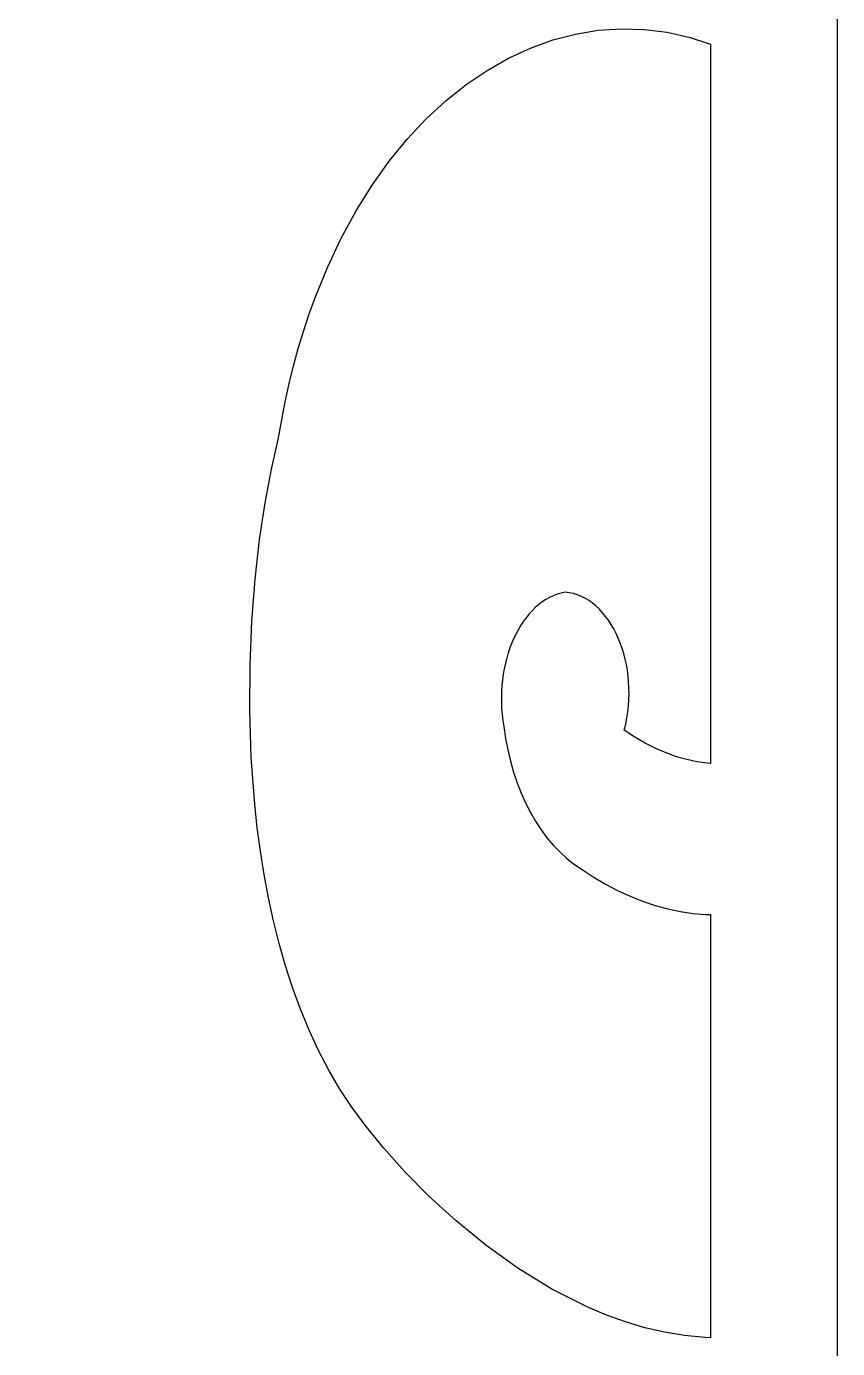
# Model space of a CAD drawing. Header units: centimetres. Extents: x -9.1 to 5.1, y -12.3 to 13.3.
# Drawn here: x 4.09 to 5.091, y 3.724 to 5.354 of the extents above; entities that cross this region are included whole.
import ezdxf

# ---------------------------------------------------------------- set-up
doc = ezdxf.new("R2010")
doc.units = ezdxf.units.CM
doc.header["$MEASUREMENT"] = 0
doc.layers.add('layer 1', color=7, linetype='Continuous')

msp = doc.modelspace()

# ---------------------------------------------------------------- linework, layer by layer
at = {"layer": 'layer 1', "color": 177}
for points, knots in [([(5.08841, 0.68839), (5.08841, 0.68839), (-9.09402, 0.68839), (-9.09402, 0.68839), (-9.09402, 0.68839), (-9.09402, 0.68839), (-9.09402, 13.34418), (-9.09402, 13.34418), (-9.09402, 13.34418), (-9.09402, 13.34418), (5.0911, 13.34418), (5.0911, 13.34418), (5.0911, 13.34418), (5.0911, 13.34418), (5.0911, 0.68839), (5.0911, 0.68839), (5.0911, 0.68839), (5.0911, 0.68839), (5.08841, 0.68839), (5.08841, 0.68839)], [0, 0, 0, 0, 0.1666667, 0.1666667, 0.1666667, 0.1666667, 0.3333333, 0.3333333, 0.3333333, 0.3333333, 0.5, 0.5, 0.5, 0.5, 0.6666667, 0.6666667, 0.6666667, 0.6666667, 1, 1, 1, 1]), ([(4.93436, 3.73731), (4.93436, 3.73731), (4.93436, 4.25887), (4.93436, 4.25887), (4.93436, 4.25887), (4.93436, 4.25887), (4.92854, 4.25906), (4.92854, 4.25906), (4.92854, 4.25906), (4.92854, 4.25906), (4.9129, 4.26047), (4.9129, 4.26047), (4.9129, 4.26047), (4.9129, 4.26047), (4.89723, 4.26281), (4.89723, 4.26281), (4.89723, 4.26281), (4.89723, 4.26281), (4.88164, 4.26609), (4.88164, 4.26609), (4.88164, 4.26609), (4.88164, 4.26609), (4.86605, 4.27027), (4.86605, 4.27027), (4.86605, 4.27027), (4.86605, 4.27027), (4.85055, 4.27541), (4.85055, 4.27541), (4.85055, 4.27541), (4.85055, 4.27541), (4.83513, 4.28148), (4.83513, 4.28148), (4.83513, 4.28148), (4.83513, 4.28148), (4.81981, 4.28851), (4.81981, 4.28851), (4.81981, 4.28851), (4.81981, 4.28851), (4.80461, 4.29648), (4.80461, 4.29648), (4.80461, 4.29648), (4.80461, 4.29648), (4.78955, 4.30542), (4.78955, 4.30542), (4.78955, 4.30542), (4.78955, 4.30542), (4.77464, 4.31531), (4.77464, 4.31531), (4.77464, 4.31531), (4.77464, 4.31531), (4.76551, 4.32145), (4.76551, 4.32145), (4.76551, 4.32145), (4.76551, 4.32145), (4.75671, 4.32839), (4.75671, 4.32839), (4.75671, 4.32839), (4.75671, 4.32839), (4.74829, 4.3361), (4.74829, 4.3361), (4.74829, 4.3361), (4.74829, 4.3361), (4.74024, 4.34454), (4.74024, 4.34454), (4.74024, 4.34454), (4.74024, 4.34454), (4.73257, 4.35368), (4.73257, 4.35368), (4.73257, 4.35368), (4.73257, 4.35368), (4.7253, 4.36347), (4.7253, 4.36347), (4.7253, 4.36347), (4.7253, 4.36347), (4.71848, 4.37391), (4.71848, 4.37391), (4.71848, 4.37391), (4.71848, 4.37391), (4.71211, 4.38495), (4.71211, 4.38495), (4.71211, 4.38495), (4.71211, 4.38495), (4.70618, 4.39656), (4.70618, 4.39656), (4.70618, 4.39656), (4.70618, 4.39656), (4.70074, 4.40868), (4.70074, 4.40868), (4.70074, 4.40868), (4.70074, 4.40868), (4.69582, 4.42133), (4.69582, 4.42133), (4.69582, 4.42133), (4.69582, 4.42133), (4.6914, 4.43443), (4.6914, 4.43443), (4.6914, 4.43443), (4.6914, 4.43443), (4.68752, 4.44796), (4.68752, 4.44796), (4.68752, 4.44796), (4.68752, 4.44796), (4.6842, 4.4619), (4.6842, 4.4619), (4.6842, 4.4619), (4.6842, 4.4619), (4.68145, 4.47621), (4.68145, 4.47621), (4.68145, 4.47621), (4.68145, 4.47621), (4.67928, 4.49085), (4.67928, 4.49085), (4.67928, 4.49085), (4.67928, 4.49085), (4.67812, 4.49818), (4.67812, 4.49818), (4.67812, 4.49818), (4.67812, 4.49818), (4.67726, 4.5055), (4.67726, 4.5055), (4.67726, 4.5055), (4.67726, 4.5055), (4.67667, 4.51279), (4.67667, 4.51279), (4.67667, 4.51279), (4.67667, 4.51279), (4.67637, 4.52004), (4.67637, 4.52004), (4.67637, 4.52004), (4.67637, 4.52004), (4.67632, 4.52726), (4.67632, 4.52726), (4.67632, 4.52726), (4.67632, 4.52726), (4.67653, 4.53439), (4.67653, 4.53439), (4.67653, 4.53439), (4.67653, 4.53439), (4.67701, 4.54147), (4.67701, 4.54147), (4.67701, 4.54147), (4.67701, 4.54147), (4.67773, 4.54844), (4.67773, 4.54844), (4.67773, 4.54844), (4.67773, 4.54844), (4.6787, 4.55532), (4.6787, 4.55532), (4.6787, 4.55532), (4.6787, 4.55532), (4.6799, 4.56208), (4.6799, 4.56208), (4.6799, 4.56208), (4.6799, 4.56208), (4.68133, 4.56873), (4.68133, 4.56873), (4.68133, 4.56873), (4.68133, 4.56873), (4.683, 4.57523), (4.683, 4.57523), (4.683, 4.57523), (4.683, 4.57523), (4.68488, 4.58156), (4.68488, 4.58156), (4.68488, 4.58156), (4.68488, 4.58156), (4.68698, 4.58775), (4.68698, 4.58775), (4.68698, 4.58775), (4.68698, 4.58775), (4.6893, 4.59375), (4.6893, 4.59375), (4.6893, 4.59375), (4.6893, 4.59375), (4.6918, 4.59957), (4.6918, 4.59957), (4.6918, 4.59957), (4.6918, 4.59957), (4.69451, 4.60518), (4.69451, 4.60518), (4.69451, 4.60518), (4.69451, 4.60518), (4.69741, 4.61057), (4.69741, 4.61057), (4.69741, 4.61057), (4.69741, 4.61057), (4.70049, 4.61575), (4.70049, 4.61575), (4.70049, 4.61575), (4.70049, 4.61575), (4.70377, 4.62067), (4.70377, 4.62067), (4.70377, 4.62067), (4.70377, 4.62067), (4.70721, 4.62534), (4.70721, 4.62534), (4.70721, 4.62534), (4.70721, 4.62534), (4.71082, 4.62974), (4.71082, 4.62974), (4.71082, 4.62974), (4.71082, 4.62974), (4.71458, 4.63387), (4.71458, 4.63387), (4.71458, 4.63387), (4.71458, 4.63387), (4.71851, 4.63771), (4.71851, 4.63771), (4.71851, 4.63771), (4.71851, 4.63771), (4.7226, 4.64124), (4.7226, 4.64124), (4.7226, 4.64124), (4.7226, 4.64124), (4.72682, 4.64445), (4.72682, 4.64445), (4.72682, 4.64445), (4.72682, 4.64445), (4.73119, 4.64734), (4.73119, 4.64734), (4.73119, 4.64734), (4.73119, 4.64734), (4.73569, 4.64988), (4.73569, 4.64988), (4.73569, 4.64988), (4.73569, 4.64988), (4.74032, 4.65207), (4.74032, 4.65207), (4.74032, 4.65207), (4.74032, 4.65207), (4.74506, 4.65388), (4.74506, 4.65388), (4.74506, 4.65388), (4.74506, 4.65388), (4.74994, 4.65533), (4.74994, 4.65533), (4.74994, 4.65533), (4.74994, 4.65533), (4.7549, 4.65637), (4.7549, 4.65637), (4.7549, 4.65637), (4.7549, 4.65637), (4.76018, 4.65574), (4.76018, 4.65574), (4.76018, 4.65574), (4.76018, 4.65574), (4.76531, 4.65465), (4.76531, 4.65465), (4.76531, 4.65465), (4.76531, 4.65465), (4.77034, 4.6531), (4.77034, 4.6531), (4.77034, 4.6531), (4.77034, 4.6531), (4.77521, 4.65113), (4.77521, 4.65113), (4.77521, 4.65113), (4.77521, 4.65113), (4.77994, 4.64874), (4.77994, 4.64874), (4.77994, 4.64874), (4.77994, 4.64874), (4.78453, 4.64594), (4.78453, 4.64594), (4.78453, 4.64594), (4.78453, 4.64594), (4.78896, 4.64276), (4.78896, 4.64276), (4.78896, 4.64276), (4.78896, 4.64276), (4.79323, 4.63922), (4.79323, 4.63922), (4.79323, 4.63922), (4.79323, 4.63922), (4.79733, 4.63532), (4.79733, 4.63532), (4.79733, 4.63532), (4.79733, 4.63532), (4.80125, 4.63108), (4.80125, 4.63108), (4.80125, 4.63108), (4.80125, 4.63108), (4.80497, 4.62653), (4.80497, 4.62653), (4.80497, 4.62653), (4.80497, 4.62653), (4.80851, 4.62168), (4.80851, 4.62168), (4.80851, 4.62168), (4.80851, 4.62168), (4.81184, 4.61653), (4.81184, 4.61653), (4.81184, 4.61653), (4.81184, 4.61653), (4.81499, 4.61112), (4.81499, 4.61112), (4.81499, 4.61112), (4.81499, 4.61112), (4.81791, 4.60546), (4.81791, 4.60546), (4.81791, 4.60546), (4.81791, 4.60546), (4.82059, 4.59956), (4.82059, 4.59956), (4.82059, 4.59956), (4.82059, 4.59956), (4.82307, 4.59345), (4.82307, 4.59345), (4.82307, 4.59345), (4.82307, 4.59345), (4.82531, 4.58712), (4.82531, 4.58712), (4.82531, 4.58712), (4.82531, 4.58712), (4.82731, 4.58061), (4.82731, 4.58061), (4.82731, 4.58061), (4.82731, 4.58061), (4.82905, 4.57393), (4.82905, 4.57393), (4.82905, 4.57393), (4.82905, 4.57393), (4.83054, 4.56709), (4.83054, 4.56709), (4.83054, 4.56709), (4.83054, 4.56709), (4.83175, 4.56011), (4.83175, 4.56011), (4.83175, 4.56011), (4.83175, 4.56011), (4.83273, 4.55303), (4.83273, 4.55303), (4.83273, 4.55303), (4.83273, 4.55303), (4.83339, 4.54583), (4.83339, 4.54583), (4.83339, 4.54583), (4.83339, 4.54583), (4.8338, 4.53854), (4.8338, 4.53854), (4.8338, 4.53854), (4.8338, 4.53854), (4.83389, 4.53118), (4.83389, 4.53118), (4.83389, 4.53118), (4.83389, 4.53118), (4.8337, 4.52377), (4.8337, 4.52377), (4.8337, 4.52377), (4.8337, 4.52377), (4.83319, 4.51631), (4.83319, 4.51631), (4.83319, 4.51631), (4.83319, 4.51631), (4.83238, 4.50883), (4.83238, 4.50883), (4.83238, 4.50883), (4.83238, 4.50883), (4.83127, 4.50136), (4.83127, 4.50136), (4.83127, 4.50136), (4.83127, 4.50136), (4.82979, 4.49388), (4.82979, 4.49388), (4.82979, 4.49388), (4.82979, 4.49388), (4.82799, 4.48644), (4.82799, 4.48644), (4.82799, 4.48644), (4.82799, 4.48644), (4.841, 4.47785), (4.841, 4.47785), (4.841, 4.47785), (4.841, 4.47785), (4.85395, 4.47029), (4.85395, 4.47029), (4.85395, 4.47029), (4.85395, 4.47029), (4.86684, 4.46374), (4.86684, 4.46374), (4.86684, 4.46374), (4.86684, 4.46374), (4.87967, 4.45819), (4.87967, 4.45819), (4.87967, 4.45819), (4.87967, 4.45819), (4.89242, 4.45361), (4.89242, 4.45361), (4.89242, 4.45361), (4.89242, 4.45361), (4.90507, 4.44998), (4.90507, 4.44998), (4.90507, 4.44998), (4.90507, 4.44998), (4.91763, 4.44729), (4.91763, 4.44729), (4.91763, 4.44729), (4.91763, 4.44729), (4.93007, 4.4455), (4.93007, 4.4455), (4.93007, 4.4455), (4.93007, 4.4455), (4.93436, 4.44519), (4.93436, 4.44519), (4.93436, 4.44519), (4.93436, 4.44519), (4.93436, 5.33199), (4.93436, 5.33199), (4.93436, 5.33199), (4.93436, 5.33199), (4.90938, 5.3402), (4.90938, 5.3402), (4.90938, 5.3402), (4.90938, 5.3402), (4.88105, 5.34659), (4.88105, 5.34659), (4.88105, 5.34659), (4.88105, 5.34659), (4.85261, 5.35016), (4.85261, 5.35016), (4.85261, 5.35016), (4.85261, 5.35016), (4.82416, 5.35096), (4.82416, 5.35096), (4.82416, 5.35096), (4.82416, 5.35096), (4.79581, 5.34902), (4.79581, 5.34902), (4.79581, 5.34902), (4.79581, 5.34902), (4.76762, 5.34439), (4.76762, 5.34439), (4.76762, 5.34439), (4.76762, 5.34439), (4.73973, 5.3371), (4.73973, 5.3371), (4.73973, 5.3371), (4.73973, 5.3371), (4.71221, 5.32718), (4.71221, 5.32718), (4.71221, 5.32718), (4.71221, 5.32718), (4.68517, 5.31469), (4.68517, 5.31469), (4.68517, 5.31469), (4.68517, 5.31469), (4.65869, 5.29965), (4.65869, 5.29965), (4.65869, 5.29965), (4.65869, 5.29965), (4.63286, 5.28213), (4.63286, 5.28213), (4.63286, 5.28213), (4.63286, 5.28213), (4.60782, 5.26213), (4.60782, 5.26213), (4.60782, 5.26213), (4.60782, 5.26213), (4.5836, 5.23971), (4.5836, 5.23971), (4.5836, 5.23971), (4.5836, 5.23971), (4.56035, 5.21491), (4.56035, 5.21491), (4.56035, 5.21491), (4.56035, 5.21491), (4.53814, 5.18777), (4.53814, 5.18777), (4.53814, 5.18777), (4.53814, 5.18777), (4.51708, 5.15832), (4.51708, 5.15832), (4.51708, 5.15832), (4.51708, 5.15832), (4.49726, 5.12661), (4.49726, 5.12661), (4.49726, 5.12661), (4.49726, 5.12661), (4.47875, 5.09267), (4.47875, 5.09267), (4.47875, 5.09267), (4.47875, 5.09267), (4.46168, 5.05655), (4.46168, 5.05655), (4.46168, 5.05655), (4.46168, 5.05655), (4.44614, 5.01826), (4.44614, 5.01826), (4.44614, 5.01826), (4.44614, 5.01826), (4.43896, 4.99834), (4.43896, 4.99834), (4.43896, 4.99834), (4.43896, 4.99834), (4.43221, 4.97789), (4.43221, 4.97789), (4.43221, 4.97789), (4.43221, 4.97789), (4.42589, 4.95692), (4.42589, 4.95692), (4.42589, 4.95692), (4.42589, 4.95692), (4.42, 4.93543), (4.42, 4.93543), (4.42, 4.93543), (4.42, 4.93543), (4.41458, 4.91345), (4.41458, 4.91345), (4.41458, 4.91345), (4.41458, 4.91345), (4.4096, 4.89096), (4.4096, 4.89096), (4.4096, 4.89096), (4.4096, 4.89096), (4.40112, 4.84449), (4.40112, 4.84449), (4.40112, 4.84449), (4.40112, 4.84449), (4.39267, 4.80796), (4.39267, 4.80796), (4.39267, 4.80796), (4.39267, 4.80796), (4.38496, 4.76672), (4.38496, 4.76672), (4.38496, 4.76672), (4.38496, 4.76672), (4.37819, 4.72135), (4.37819, 4.72135), (4.37819, 4.72135), (4.37819, 4.72135), (4.37268, 4.67243), (4.37268, 4.67243), (4.37268, 4.67243), (4.37268, 4.67243), (4.36862, 4.62055), (4.36862, 4.62055), (4.36862, 4.62055), (4.36862, 4.62055), (4.36628, 4.56628), (4.36628, 4.56628), (4.36628, 4.56628), (4.36628, 4.56628), (4.3659, 4.51022), (4.3659, 4.51022), (4.3659, 4.51022), (4.3659, 4.51022), (4.36775, 4.45295), (4.36775, 4.45295), (4.36775, 4.45295), (4.36775, 4.45295), (4.37204, 4.39506), (4.37204, 4.39506), (4.37204, 4.39506), (4.37204, 4.39506), (4.37519, 4.36606), (4.37519, 4.36606), (4.37519, 4.36606), (4.37519, 4.36606), (4.37904, 4.33712), (4.37904, 4.33712), (4.37904, 4.33712), (4.37904, 4.33712), (4.38366, 4.30832), (4.38366, 4.30832), (4.38366, 4.30832), (4.38366, 4.30832), (4.38902, 4.27973), (4.38902, 4.27973), (4.38902, 4.27973), (4.38902, 4.27973), (4.39519, 4.25141), (4.39519, 4.25141), (4.39519, 4.25141), (4.39519, 4.25141), (4.40219, 4.22347), (4.40219, 4.22347), (4.40219, 4.22347), (4.40219, 4.22347), (4.41007, 4.19593), (4.41007, 4.19593), (4.41007, 4.19593), (4.41007, 4.19593), (4.41881, 4.16891), (4.41881, 4.16891), (4.41881, 4.16891), (4.41881, 4.16891), (4.42851, 4.14245), (4.42851, 4.14245), (4.42851, 4.14245), (4.42851, 4.14245), (4.43915, 4.11665), (4.43915, 4.11665), (4.43915, 4.11665), (4.43915, 4.11665), (4.45077, 4.09157), (4.45077, 4.09157), (4.45077, 4.09157), (4.45077, 4.09157), (4.46342, 4.06726), (4.46342, 4.06726), (4.46342, 4.06726), (4.46342, 4.06726), (4.47712, 4.04384), (4.47712, 4.04384), (4.47712, 4.04384), (4.47712, 4.04384), (4.49191, 4.02135), (4.49191, 4.02135), (4.49191, 4.02135), (4.49191, 4.02135), (4.50937, 3.99772), (4.50937, 3.99772), (4.50937, 3.99772), (4.50937, 3.99772), (4.53126, 3.97096), (4.53126, 3.97096), (4.53126, 3.97096), (4.53126, 3.97096), (4.55726, 3.94202), (4.55726, 3.94202), (4.55726, 3.94202), (4.55726, 3.94202), (4.58708, 3.91181), (4.58708, 3.91181), (4.58708, 3.91181), (4.58708, 3.91181), (4.62043, 3.88131), (4.62043, 3.88131), (4.62043, 3.88131), (4.62043, 3.88131), (4.657, 3.85141), (4.657, 3.85141), (4.657, 3.85141), (4.657, 3.85141), (4.69648, 3.82307), (4.69648, 3.82307), (4.69648, 3.82307), (4.69648, 3.82307), (4.7386, 3.79723), (4.7386, 3.79723), (4.7386, 3.79723), (4.7386, 3.79723), (4.78305, 3.7748), (4.78305, 3.7748), (4.78305, 3.7748), (4.78305, 3.7748), (4.80604, 3.76518), (4.80604, 3.76518), (4.80604, 3.76518), (4.80604, 3.76518), (4.82953, 3.75676), (4.82953, 3.75676), (4.82953, 3.75676), (4.82953, 3.75676), (4.85343, 3.74966), (4.85343, 3.74966), (4.85343, 3.74966), (4.85343, 3.74966), (4.87772, 3.74401), (4.87772, 3.74401), (4.87772, 3.74401), (4.87772, 3.74401), (4.9024, 3.73991), (4.9024, 3.73991), (4.9024, 3.73991), (4.9024, 3.73991), (4.92737, 3.73748), (4.92737, 3.73748), (4.92737, 3.73748), (4.92737, 3.73748), (4.93436, 3.73731), (4.93436, 3.73731)], [0, 0, 0, 0, 0.0059172, 0.0059172, 0.0059172, 0.0059172, 0.0118343, 0.0118343, 0.0118343, 0.0118343, 0.0177515, 0.0177515, 0.0177515, 0.0177515, 0.0236686, 0.0236686, 0.0236686, 0.0236686, 0.0295858, 0.0295858, 0.0295858, 0.0295858, 0.035503, 0.035503, 0.035503, 0.035503, 0.0414201, 0.0414201, 0.0414201, 0.0414201, 0.0473373, 0.0473373, 0.0473373, 0.0473373, 0.0532544, 0.0532544, 0.0532544, 0.0532544, 0.0591716, 0.0591716, 0.0591716, 0.0591716, 0.0650888, 0.0650888, 0.0650888, 0.0650888, 0.0710059, 0.0710059, 0.0710059, 0.0710059, 0.0769231, 0.0769231, 0.0769231, 0.0769231, 0.0828402, 0.0828402, 0.0828402, 0.0828402, 0.0887574, 0.0887574, 0.0887574, 0.0887574, 0.0946746, 0.0946746, 0.0946746, 0.0946746, 0.1005917, 0.1005917, 0.1005917, 0.1005917, 0.1065089, 0.1065089, 0.1065089, 0.1065089, 0.112426, 0.112426, 0.112426, 0.112426, 0.1183432, 0.1183432, 0.1183432, 0.1183432, 0.1242604, 0.1242604, 0.1242604, 0.1242604, 0.1301775, 0.1301775, 0.1301775, 0.1301775, 0.1360947, 0.1360947, 0.1360947, 0.1360947, 0.1420118, 0.1420118, 0.1420118, 0.1420118, 0.147929, 0.147929, 0.147929, 0.147929, 0.1538462, 0.1538462, 0.1538462, 0.1538462, 0.1597633, 0.1597633, 0.1597633, 0.1597633, 0.1656805, 0.1656805, 0.1656805, 0.1656805, 0.1715976, 0.1715976, 0.1715976, 0.1715976, 0.1775148, 0.1775148, 0.1775148, 0.1775148, 0.183432, 0.183432, 0.183432, 0.183432, 0.1893491, 0.1893491, 0.1893491, 0.1893491, 0.1952663, 0.1952663, 0.1952663, 0.1952663, 0.2011834, 0.2011834, 0.2011834, 0.2011834, 0.2071006, 0.2071006, 0.2071006, 0.2071006, 0.2130178, 0.2130178, 0.2130178, 0.2130178, 0.2189349, 0.2189349, 0.2189349, 0.2189349, 0.2248521, 0.2248521, 0.2248521, 0.2248521, 0.2307692, 0.2307692, 0.2307692, 0.2307692, 0.2366864, 0.2366864, 0.2366864, 0.2366864, 0.2426036, 0.2426036, 0.2426036, 0.2426036, 0.2485207, 0.2485207, 0.2485207, 0.2485207, 0.2544379, 0.2544379, 0.2544379, 0.2544379, 0.260355, 0.260355, 0.260355, 0.260355, 0.2662722, 0.2662722, 0.2662722, 0.2662722, 0.2721893, 0.2721893, 0.2721893, 0.2721893, 0.2781065, 0.2781065, 0.2781065, 0.2781065, 0.2840237, 0.2840237, 0.2840237, 0.2840237, 0.2899408, 0.2899408, 0.2899408, 0.2899408, 0.295858, 0.295858, 0.295858, 0.295858, 0.3017751, 0.3017751, 0.3017751, 0.3017751, 0.3076923, 0.3076923, 0.3076923, 0.3076923, 0.3136095, 0.3136095, 0.3136095, 0.3136095, 0.3195266, 0.3195266, 0.3195266, 0.3195266, 0.3254438, 0.3254438, 0.3254438, 0.3254438, 0.3313609, 0.3313609, 0.3313609, 0.3313609, 0.3372781, 0.3372781, 0.3372781, 0.3372781, 0.3431953, 0.3431953, 0.3431953, 0.3431953, 0.3491124, 0.3491124, 0.3491124, 0.3491124, 0.3550296, 0.3550296, 0.3550296, 0.3550296, 0.3609467, 0.3609467, 0.3609467, 0.3609467, 0.3668639, 0.3668639, 0.3668639, 0.3668639, 0.3727811, 0.3727811, 0.3727811, 0.3727811, 0.3786982, 0.3786982, 0.3786982, 0.3786982, 0.3846154, 0.3846154, 0.3846154, 0.3846154, 0.3905325, 0.3905325, 0.3905325, 0.3905325, 0.3964497, 0.3964497, 0.3964497, 0.3964497, 0.4023669, 0.4023669, 0.4023669, 0.4023669, 0.408284, 0.408284, 0.408284, 0.408284, 0.4142012, 0.4142012, 0.4142012, 0.4142012, 0.4201183, 0.4201183, 0.4201183, 0.4201183, 0.4260355, 0.4260355, 0.4260355, 0.4260355, 0.4319527, 0.4319527, 0.4319527, 0.4319527, 0.4378698, 0.4378698, 0.4378698, 0.4378698, 0.443787, 0.443787, 0.443787, 0.443787, 0.4497041, 0.4497041, 0.4497041, 0.4497041, 0.4556213, 0.4556213, 0.4556213, 0.4556213, 0.4615385, 0.4615385, 0.4615385, 0.4615385, 0.4674556, 0.4674556, 0.4674556, 0.4674556, 0.4733728, 0.4733728, 0.4733728, 0.4733728, 0.4792899, 0.4792899, 0.4792899, 0.4792899, 0.4852071, 0.4852071, 0.4852071, 0.4852071, 0.4911243, 0.4911243, 0.4911243, 0.4911243, 0.4970414, 0.4970414, 0.4970414, 0.4970414, 0.5029586, 0.5029586, 0.5029586, 0.5029586, 0.5088757, 0.5088757, 0.5088757, 0.5088757, 0.5147929, 0.5147929, 0.5147929, 0.5147929, 0.5207101, 0.5207101, 0.5207101, 0.5207101, 0.5266272, 0.5266272, 0.5266272, 0.5266272, 0.5325444, 0.5325444, 0.5325444, 0.5325444, 0.5384615, 0.5384615, 0.5384615, 0.5384615, 0.5443787, 0.5443787, 0.5443787, 0.5443787, 0.5502959, 0.5502959, 0.5502959, 0.5502959, 0.556213, 0.556213, 0.556213, 0.556213, 0.5621302, 0.5621302, 0.5621302, 0.5621302, 0.5680473, 0.5680473, 0.5680473, 0.5680473, 0.5739645, 0.5739645, 0.5739645, 0.5739645, 0.5798817, 0.5798817, 0.5798817, 0.5798817, 0.5857988, 0.5857988, 0.5857988, 0.5857988, 0.591716, 0.591716, 0.591716, 0.591716, 0.5976331, 0.5976331, 0.5976331, 0.5976331, 0.6035503, 0.6035503, 0.6035503, 0.6035503, 0.6094675, 0.6094675, 0.6094675, 0.6094675, 0.6153846, 0.6153846, 0.6153846, 0.6153846, 0.6213018, 0.6213018, 0.6213018, 0.6213018, 0.6272189, 0.6272189, 0.6272189, 0.6272189, 0.6331361, 0.6331361, 0.6331361, 0.6331361, 0.6390533, 0.6390533, 0.6390533, 0.6390533, 0.6449704, 0.6449704, 0.6449704, 0.6449704, 0.6508876, 0.6508876, 0.6508876, 0.6508876, 0.6568047, 0.6568047, 0.6568047, 0.6568047, 0.6627219, 0.6627219, 0.6627219, 0.6627219, 0.6686391, 0.6686391, 0.6686391, 0.6686391, 0.6745562, 0.6745562, 0.6745562, 0.6745562, 0.6804734, 0.6804734, 0.6804734, 0.6804734, 0.6863905, 0.6863905, 0.6863905, 0.6863905, 0.6923077, 0.6923077, 0.6923077, 0.6923077, 0.6982249, 0.6982249, 0.6982249, 0.6982249, 0.704142, 0.704142, 0.704142, 0.704142, 0.7100592, 0.7100592, 0.7100592, 0.7100592, 0.7159763, 0.7159763, 0.7159763, 0.7159763, 0.7218935, 0.7218935, 0.7218935, 0.7218935, 0.7278107, 0.7278107, 0.7278107, 0.7278107, 0.7337278, 0.7337278, 0.7337278, 0.7337278, 0.739645, 0.739645, 0.739645, 0.739645, 0.7455621, 0.7455621, 0.7455621, 0.7455621, 0.7514793, 0.7514793, 0.7514793, 0.7514793, 0.7573964, 0.7573964, 0.7573964, 0.7573964, 0.7633136, 0.7633136, 0.7633136, 0.7633136, 0.7692308, 0.7692308, 0.7692308, 0.7692308, 0.7751479, 0.7751479, 0.7751479, 0.7751479, 0.7810651, 0.7810651, 0.7810651, 0.7810651, 0.7869822, 0.7869822, 0.7869822, 0.7869822, 0.7928994, 0.7928994, 0.7928994, 0.7928994, 0.7988166, 0.7988166, 0.7988166, 0.7988166, 0.8047337, 0.8047337, 0.8047337, 0.8047337, 0.8106509, 0.8106509, 0.8106509, 0.8106509, 0.816568, 0.816568, 0.816568, 0.816568, 0.8224852, 0.8224852, 0.8224852, 0.8224852, 0.8284024, 0.8284024, 0.8284024, 0.8284024, 0.8343195, 0.8343195, 0.8343195, 0.8343195, 0.8402367, 0.8402367, 0.8402367, 0.8402367, 0.8461538, 0.8461538, 0.8461538, 0.8461538, 0.852071, 0.852071, 0.852071, 0.852071, 0.8579882, 0.8579882, 0.8579882, 0.8579882, 0.8639053, 0.8639053, 0.8639053, 0.8639053, 0.8698225, 0.8698225, 0.8698225, 0.8698225, 0.8757396, 0.8757396, 0.8757396, 0.8757396, 0.8816568, 0.8816568, 0.8816568, 0.8816568, 0.887574, 0.887574, 0.887574, 0.887574, 0.8934911, 0.8934911, 0.8934911, 0.8934911, 0.8994083, 0.8994083, 0.8994083, 0.8994083, 0.9053254, 0.9053254, 0.9053254, 0.9053254, 0.9112426, 0.9112426, 0.9112426, 0.9112426, 0.9171598, 0.9171598, 0.9171598, 0.9171598, 0.9230769, 0.9230769, 0.9230769, 0.9230769, 0.9289941, 0.9289941, 0.9289941, 0.9289941, 0.9349112, 0.9349112, 0.9349112, 0.9349112, 0.9408284, 0.9408284, 0.9408284, 0.9408284, 0.9467456, 0.9467456, 0.9467456, 0.9467456, 0.9526627, 0.9526627, 0.9526627, 0.9526627, 0.9585799, 0.9585799, 0.9585799, 0.9585799, 0.964497, 0.964497, 0.964497, 0.964497, 0.9704142, 0.9704142, 0.9704142, 0.9704142, 0.9763314, 0.9763314, 0.9763314, 0.9763314, 0.9822485, 0.9822485, 0.9822485, 0.9822485, 0.9881657, 0.9881657, 0.9881657, 0.9881657, 1, 1, 1, 1])]:
    msp.add_open_spline(points, degree=3, knots=knots, dxfattribs=at)

doc.saveas('drawing.dxf')
